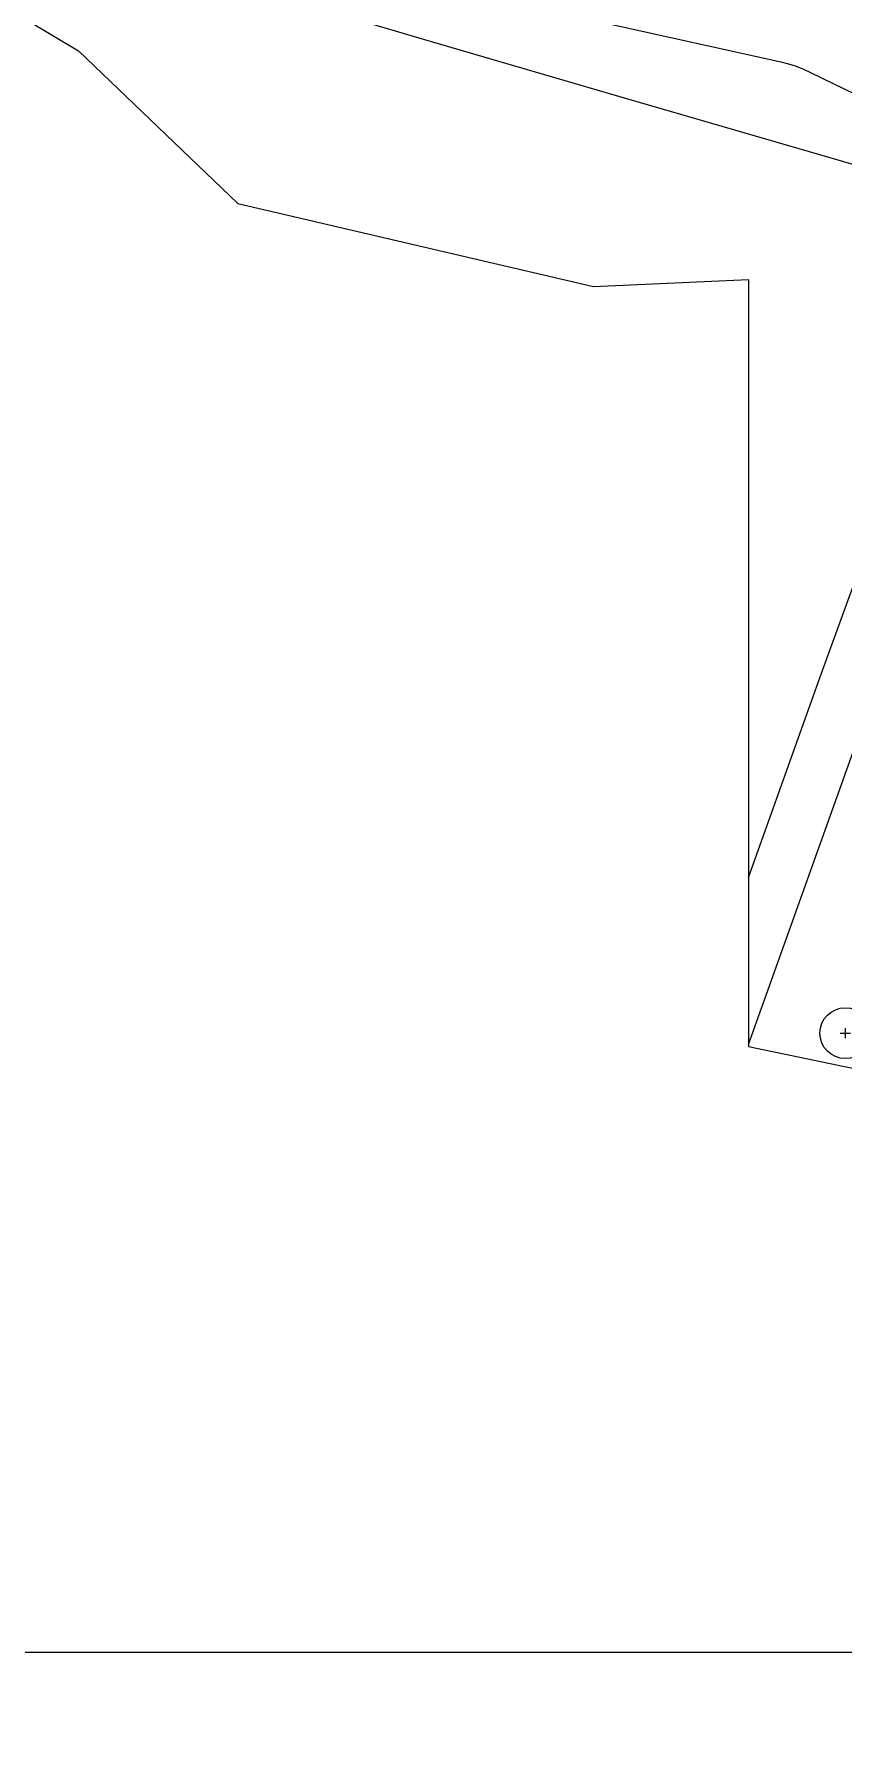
# Model space of a CAD drawing. Header units: metres. Extents: x -2743 to 126, y 13385 to 13916.
# Drawn here: x -2149.1 to -2101.4, y 13645.3 to 13745.4 of the extents above; entities that cross this region are included whole.
import ezdxf

# ---------------------------------------------------------------- set-up
doc = ezdxf.new("R2010")
doc.units = ezdxf.units.M
for name, color, linetype in [('GREEN_TREES', 3, 'Continuous'), ('link-улица Берзарина_Граница работ$0$ГП_Граница проектирования', 7, 'Continuous'), ('link_улица Берзарина_борта$0$ДВ_ГП_П_Борт_Пониженный_бетонный', 7, 'Continuous'), ('output[1-12]_3_ДЖКХ-24_03233up$0$Теплосеть', 7, 'Continuous'), ('output[1-12]_brd$0$Граница заказа', 7, 'Continuous'), ('output[24-26]_brd$0$Рамки', 7, 'Continuous')]:
    doc.layers.add(name, color=color, linetype=linetype)
doc.styles.add('unicode', font='DejaVuSans.ttf')

# ---------------------------------------------------------------- blocks, each defined once
blk = doc.blocks.new('GREEN_TREE_CRATAEGUS_SUBMOLLIS')
for p, q in [((-0.3, 0), (0.3, 0)), ((0, -0.3), (0, 0.3))]:
    blk.add_line(p, q)
blk.add_circle((0, 0), 1.5)
at = {"style": 'unicode', "flags": 1}
for tag, p in [('POS', (0.4, 0.4)), ('NUM', (0.4, -0.9)), ('SPECIES', (0.4, -1.8)), ('NPA', (0.4, -2.7))]:
    blk.add_attdef(tag, p, '', height=0.5, dxfattribs=at)

msp = doc.modelspace()

# ---------------------------------------------------------------- linework, layer by layer
at = {"layer": 'link-улица Берзарина_Граница работ$0$ГП_Граница проектирования'}
msp.add_lwpolyline([(-2092.71, 13735.39), (-2102.12, 13738.13), (-2114.12, 13741.62), (-2125.69, 13745), (-2140.71, 13749.44)], dxfattribs=at)
at = {"layer": 'link_улица Берзарина_борта$0$ДВ_ГП_П_Борт_Пониженный_бетонный'}
msp.add_lwpolyline([(-2144.13, 13752.46), (-2105.04, 13743.79), (-2104.58, 13743.68), (-2104.14, 13743.54), (-2103.7, 13743.37), (-2103.28, 13743.18), (-2092.14, 13737.77), (-2092.03, 13737.72), (-2091.92, 13737.66), (-2091.81, 13737.61), (-2091.71, 13737.55), (-2072.43, 13727.01), (-2071.86, 13726.66), (-2071.34, 13726.25), (-2070.87, 13725.78), (-2070.45, 13725.27), (-2067.76, 13721.57), (-2067.66, 13721.4), (-2067.6, 13721.22), (-2067.57, 13721.02), (-2067.58, 13720.83), (-2067.75, 13719.68)], dxfattribs=at)
at = {"layer": 'output[1-12]_3_ДЖКХ-24_03233up$0$Теплосеть'}
for points in [[(-2106.95, 13695.71), (-2102.73, 13707.48), (-2098.63, 13718.78), (-2095.81, 13726.54), (-2072.86, 13724.98)], [(-2106.95, 13685.85), (-2099.61, 13706.36), (-2095.51, 13717.64), (-2093.55, 13723.06), (-2073.34, 13721.69)]]:
    msp.add_lwpolyline(points, dxfattribs=at)
at = {"layer": 'output[1-12]_brd$0$Граница заказа'}
msp.add_lwpolyline([(-2346.58, 13797.27), (-2166.6, 13756.43), (-2146.46, 13744.45), (-2137.06, 13735.44), (-2116.08, 13730.56), (-2106.95, 13730.96), (-2106.95, 13685.73), (-2024.86, 13668.7), (-2016.47, 13689.27), (-1943.72, 13663.31), (-1875.38, 13614.1), (-1826.3, 13588.48), (-1816.17, 13541.73), (-1765.89, 13527.49), (-1735.12, 13529.54), (-1686.15, 13524.76), (-1676.41, 13564.26), (-1525.6, 13535), (-1412.06, 13512.98), (-1427.76, 13454.72), (-1407.55, 13450.24), (-1398.75, 13490), (-1344.68, 13479.8), (-1272.6, 13463)], dxfattribs=at)
at = {"layer": 'output[24-26]_brd$0$Рамки'}
msp.add_lwpolyline([(-2250, 13650), (-2250, 13900), (-2000, 13900), (-2000, 13650), (-2250, 13650)], dxfattribs=at)

# ---------------------------------------------------------------- block references
at = {"layer": 'GREEN_TREES'}
msp.add_blockref('GREEN_TREE_CRATAEGUS_SUBMOLLIS', (-2101.23, 13686.52), dxfattribs=at)

doc.saveas('drawing.dxf')
